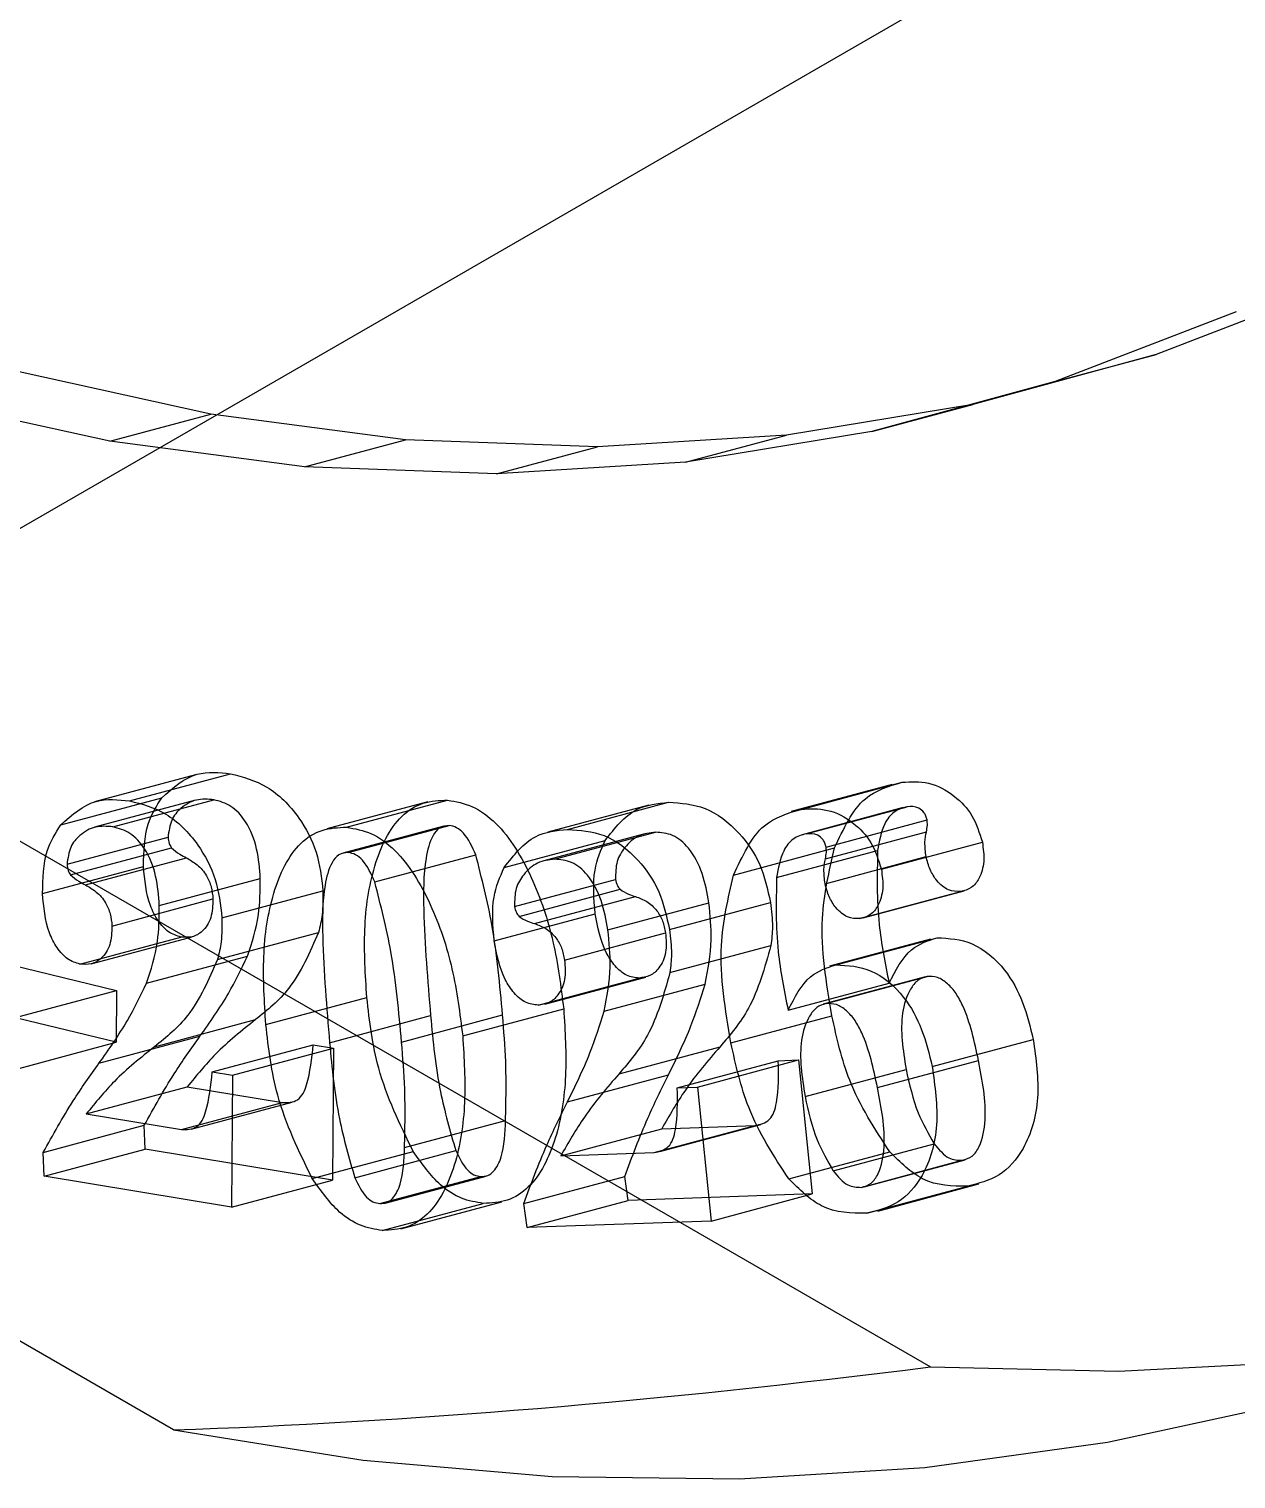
# Model space of a CAD drawing. Header units: inches. Extents: x 0 to 16.3, y 0 to 11.5.
# Drawn here: x 12.3197 to 12.7278, y 4.6733 to 5.1635 of the extents above; entities that cross this region are included whole.
import ezdxf

# ---------------------------------------------------------------- set-up
doc = ezdxf.new("R2010")
doc.units = ezdxf.units.IN
doc.header["$MEASUREMENT"] = 0

msp = doc.modelspace()

# ---------------------------------------------------------------- linework, layer by layer
at = {"color": 7, "linetype": 'Continuous', "lineweight": 25}
for p, q in [((12.66513, 5.19579), (12.19138, 4.92229)), ((12.762, 5.07698), (12.70087, 5.05344)), ((12.72785, 5.06784), (12.66672, 5.04429)), ((12.36859, 4.68987), (11.7322, 5.05725)), ((12.70087, 5.05344), (12.63883, 5.03652)), ((12.66672, 5.04429), (12.70087, 5.05344)), ((12.38119, 5.03323), (12.31433, 5.04803)), ((12.66672, 5.04429), (12.60468, 5.02737)), ((12.34704, 5.02408), (12.28018, 5.03888)), ((12.63883, 5.03652), (12.57586, 5.02613)), ((12.60468, 5.02737), (12.63883, 5.03652)), ((12.34704, 5.02408), (12.38119, 5.03323)), ((12.44706, 5.02459), (12.38119, 5.03323)), ((12.4129, 5.01544), (12.44706, 5.02459)), ((12.51194, 5.02219), (12.44706, 5.02459)), ((12.57586, 5.02613), (12.51194, 5.02219)), ((12.60468, 5.02737), (12.54171, 5.01699)), ((12.54171, 5.01699), (12.57586, 5.02613)), ((12.4129, 5.01544), (12.34704, 5.02408)), ((12.47779, 5.01304), (12.51194, 5.02219)), ((12.47779, 5.01304), (12.4129, 5.01544)), ((12.54171, 5.01699), (12.47779, 5.01304)), ((12.23216, 4.93767), (12.62451, 4.71117)), ((12.37608, 4.91137), (12.34193, 4.90222)), ((12.35375, 4.90255), (12.3879, 4.9117)), ((12.61153, 4.90809), (12.57738, 4.89894)), ((12.58081, 4.89966), (12.61496, 4.90881)), ((12.33047, 4.89443), (12.36462, 4.90358)), ((12.37605, 4.90272), (12.3419, 4.89358)), ((12.34811, 4.89375), (12.38226, 4.9029)), ((12.45453, 4.90218), (12.42038, 4.89303)), ((12.4271, 4.89363), (12.46125, 4.90278)), ((12.50184, 4.89288), (12.53599, 4.90203)), ((12.52929, 4.90108), (12.49514, 4.89193)), ((12.6153, 4.90023), (12.58114, 4.89108)), ((12.58248, 4.89138), (12.61663, 4.90053)), ((12.46002, 4.894), (12.42587, 4.88486)), ((12.42763, 4.88504), (12.46178, 4.89419)), ((12.58923, 4.88692), (12.62338, 4.89607)), ((12.33258, 4.88108), (12.36673, 4.89022)), ((12.48036, 4.87996), (12.51451, 4.88911)), ((12.52796, 4.89142), (12.49381, 4.88227)), ((12.49742, 4.88279), (12.53157, 4.89194)), ((12.58901, 4.88296), (12.62316, 4.89211)), ((12.60793, 4.87944), (12.64208, 4.88859)), ((12.33377, 4.87756), (12.36792, 4.8867)), ((12.33883, 4.87412), (12.37298, 4.88327)), ((12.43665, 4.8751), (12.4708, 4.88425)), ((12.55799, 4.87745), (12.59214, 4.88659)), ((12.57252, 4.87657), (12.60667, 4.88572)), ((12.58891, 4.87451), (12.62306, 4.88366)), ((12.32429, 4.87123), (12.35844, 4.88038)), ((12.36378, 4.86712), (12.39793, 4.87627)), ((12.48388, 4.86684), (12.51803, 4.87598)), ((12.48544, 4.86347), (12.51959, 4.87262)), ((12.34778, 4.86022), (12.38193, 4.86937)), ((12.38495, 4.86298), (12.4191, 4.87213)), ((12.49068, 4.86102), (12.52483, 4.87016)), ((12.51548, 4.85895), (12.54963, 4.8681)), ((12.5363, 4.85904), (12.57045, 4.86819)), ((12.60067, 4.86271), (12.63482, 4.87185)), ((12.60182, 4.86297), (12.63597, 4.87212)), ((12.47701, 4.85515), (12.51116, 4.8643)), ((12.38351, 4.84892), (12.41766, 4.85807)), ((12.33695, 4.84733), (12.3711, 4.85648)), ((12.34078, 4.84744), (12.37493, 4.85659)), ((12.50083, 4.84872), (12.53498, 4.85787)), ((12.53646, 4.84448), (12.57061, 4.85363)), ((12.62458, 4.8558), (12.59043, 4.84665)), ((12.59261, 4.84711), (12.62676, 4.85626)), ((12.30545, 4.8491), (12.34931, 4.83841)), ((12.35946, 4.84086), (12.39361, 4.85001)), ((12.31516, 4.82927), (12.34931, 4.83841)), ((12.34931, 4.83841), (12.3492, 4.8209)), ((12.49186, 4.83348), (12.52601, 4.84263)), ((12.49415, 4.83382), (12.5283, 4.84297)), ((12.51424, 4.83142), (12.54839, 4.84057)), ((12.5764, 4.83174), (12.61055, 4.84089)), ((12.62244, 4.84293), (12.58829, 4.83378)), ((12.58925, 4.83399), (12.6234, 4.84314)), ((12.3998, 4.82692), (12.43395, 4.83607)), ((12.3492, 4.8209), (12.30534, 4.83158)), ((12.36218, 4.81941), (12.39633, 4.82856)), ((12.42138, 4.82076), (12.45553, 4.82991)), ((12.44569, 4.82099), (12.47984, 4.83014)), ((12.46638, 4.82306), (12.50053, 4.8322)), ((12.55705, 4.8207), (12.5912, 4.82985)), ((12.31505, 4.81175), (12.3492, 4.8209)), ((12.34339, 4.81381), (12.37754, 4.82296)), ((12.38167, 4.81091), (12.41582, 4.82006)), ((12.38857, 4.80979), (12.42272, 4.81894)), ((12.41582, 4.82006), (12.42272, 4.81894)), ((12.42272, 4.81894), (12.42239, 4.77435)), ((12.51923, 4.81025), (12.55338, 4.81939)), ((12.62511, 4.81275), (12.65926, 4.8219)), ((12.53894, 4.80553), (12.57309, 4.81468)), ((12.54572, 4.80579), (12.57987, 4.81494)), ((12.57309, 4.81468), (12.57987, 4.81494)), ((12.57987, 4.81494), (12.5845, 4.76964)), ((12.60663, 4.80561), (12.64078, 4.81476)), ((12.38167, 4.81091), (12.38857, 4.80979)), ((12.38857, 4.80979), (12.38824, 4.7652)), ((12.50179, 4.80075), (12.53594, 4.80989)), ((12.58213, 4.80259), (12.61629, 4.81174)), ((12.33908, 4.7967), (12.37323, 4.80585)), ((12.37323, 4.80585), (12.4054, 4.80055)), ((12.53894, 4.80553), (12.54572, 4.80579)), ((12.54572, 4.80579), (12.55035, 4.76049)), ((12.37125, 4.7914), (12.4054, 4.80055)), ((12.37453, 4.79149), (12.40868, 4.80064)), ((12.33908, 4.7967), (12.37125, 4.7914)), ((12.44672, 4.78537), (12.48087, 4.79452)), ((12.32454, 4.78369), (12.35869, 4.79284)), ((12.359, 4.78483), (12.35869, 4.79284)), ((12.49955, 4.78253), (12.5337, 4.79168)), ((12.53109, 4.78363), (12.56524, 4.79278)), ((12.53307, 4.78395), (12.56722, 4.7931)), ((12.5337, 4.79168), (12.56524, 4.79278)), ((12.32485, 4.77568), (12.359, 4.78483)), ((12.42239, 4.77435), (12.359, 4.78483)), ((12.59163, 4.77746), (12.62578, 4.78661)), ((12.32485, 4.77568), (12.32454, 4.78369)), ((12.4155, 4.77481), (12.44965, 4.78396)), ((12.42989, 4.77513), (12.46404, 4.78427)), ((12.49955, 4.78253), (12.53109, 4.78363)), ((12.57661, 4.77471), (12.61076, 4.78385)), ((12.60112, 4.77187), (12.63527, 4.78102)), ((12.6021, 4.77207), (12.63626, 4.78122)), ((12.38824, 4.7652), (12.32485, 4.77568)), ((12.43834, 4.76636), (12.47249, 4.77551)), ((12.44013, 4.76655), (12.47428, 4.7757)), ((12.48699, 4.76641), (12.52114, 4.77556)), ((12.52235, 4.76746), (12.52114, 4.77556)), ((12.38824, 4.7652), (12.42239, 4.77435)), ((12.5845, 4.76964), (12.52235, 4.76746)), ((12.55035, 4.76049), (12.5845, 4.76964)), ((12.60302, 4.76311), (12.63717, 4.77226)), ((12.60671, 4.76386), (12.64086, 4.77301)), ((12.43918, 4.75729), (12.47333, 4.76643)), ((12.4455, 4.75784), (12.47965, 4.76699)), ((12.4882, 4.75831), (12.48699, 4.76641)), ((12.4882, 4.75831), (12.52235, 4.76746)), ((12.55035, 4.76049), (12.4882, 4.75831))]:
    msp.add_line(p, q, dxfattribs=at)
at = {"color": 7, "linetype": 'Continuous', "lineweight": 25, "flags": 128}
for points in [[(12.62451, 4.71117), (12.68812, 4.7097), (12.75108, 4.71296)], [(12.36859, 4.68987), (12.43273, 4.67964), (12.49657, 4.6741), (12.55993, 4.67327), (12.62262, 4.67714), (12.68445, 4.68571), (12.74525, 4.69895)]]:
    msp.add_lwpolyline(points, dxfattribs=at)
at = {"color": 7, "linetype": 'Continuous', "lineweight": 25}
msp.add_ellipse((16.28792, 7.31983), major_axis=(4.52599, 2.43492), ratio=0.22025, start_param=3.559288, end_param=3.660805, dxfattribs=at)
for points, knots in [([(12.36462, 4.90358), (12.36842, 4.90694), (12.37522, 4.91296), (12.38401, 4.91208), (12.3879, 4.9117)], [0, 0, 0, 0, 0.5581791, 1, 1, 1, 1]), ([(12.3879, 4.9117), (12.39207, 4.91061), (12.40039, 4.90845), (12.41073, 4.89827), (12.4176, 4.88537), (12.4186, 4.87654), (12.4191, 4.87213)], [0, 0, 0, 0, 0.280528, 0.559947, 0.779939, 1, 1, 1, 1]), ([(12.59214, 4.88659), (12.5951, 4.89304), (12.60039, 4.90456), (12.6105, 4.90751), (12.61496, 4.90881)], [0, 0, 0, 0, 0.559394, 1, 1, 1, 1]), ([(12.61496, 4.90881), (12.61792, 4.90898), (12.62384, 4.90933), (12.63221, 4.90503), (12.6391, 4.89797), (12.64108, 4.89171), (12.64208, 4.88859)], [0, 0, 0, 0, 0.280946, 0.56082, 0.780947, 1, 1, 1, 1]), ([(12.33047, 4.89443), (12.33427, 4.89779), (12.34107, 4.90381), (12.34986, 4.90293), (12.35375, 4.90255)], [0, 0, 0, 0, 0.558179, 1, 1, 1, 1]), ([(12.35375, 4.90255), (12.35792, 4.90146), (12.36624, 4.8993), (12.37658, 4.88912), (12.38345, 4.87623), (12.38445, 4.8674), (12.38495, 4.86298)], [0, 0, 0, 0, 0.280528, 0.559947, 0.779939, 1, 1, 1, 1]), ([(12.35844, 4.88038), (12.35859, 4.88542), (12.35885, 4.89443), (12.36286, 4.90078), (12.36462, 4.90358)], [0, 0, 0, 0, 0.559521, 1, 1, 1, 1]), ([(12.38226, 4.9029), (12.38023, 4.90306), (12.37618, 4.90339), (12.37133, 4.90051), (12.36756, 4.89634), (12.36701, 4.89226), (12.36673, 4.89022)], [0, 0, 0, 0, 0.280764, 0.560938, 0.781505, 1, 1, 1, 1]), ([(12.39793, 4.87627), (12.39769, 4.8796), (12.3972, 4.88623), (12.39373, 4.8953), (12.38814, 4.9013), (12.38422, 4.90236), (12.38226, 4.9029)], [0, 0, 0, 0, 0.281073, 0.560235, 0.779788, 1, 1, 1, 1]), ([(12.43395, 4.83607), (12.43347, 4.84377), (12.4325, 4.85914), (12.43569, 4.88093), (12.44305, 4.89625), (12.45282, 4.90241), (12.45844, 4.90265), (12.46125, 4.90278)], [0, 0, 0, 0, 0.250841, 0.501183, 0.749713, 0.874821, 1, 1, 1, 1]), ([(12.46125, 4.90278), (12.46407, 4.90227), (12.46972, 4.90124), (12.48047, 4.8934), (12.49029, 4.87696), (12.49765, 4.85497), (12.49957, 4.8398), (12.50053, 4.8322)], [0, 0, 0, 0, 0.125088, 0.250199, 0.49884, 0.74925, 1, 1, 1, 1]), ([(12.51451, 4.88911), (12.51779, 4.89328), (12.52365, 4.90075), (12.53221, 4.90164), (12.53599, 4.90203)], [0, 0, 0, 0, 0.55814, 1, 1, 1, 1]), ([(12.53599, 4.90203), (12.54012, 4.90178), (12.54838, 4.90128), (12.55947, 4.89301), (12.56754, 4.88133), (12.56948, 4.87257), (12.57045, 4.86819)], [0, 0, 0, 0, 0.280516, 0.559978, 0.779964, 1, 1, 1, 1]), ([(12.55799, 4.87745), (12.56095, 4.88389), (12.56624, 4.89541), (12.57635, 4.89836), (12.58081, 4.89966)], [0, 0, 0, 0, 0.559394, 1, 1, 1, 1]), ([(12.58081, 4.89966), (12.58377, 4.89984), (12.58969, 4.90018), (12.59806, 4.89589), (12.60494, 4.88882), (12.60693, 4.88256), (12.60793, 4.87944)], [0, 0, 0, 0, 0.280946, 0.56082, 0.780947, 1, 1, 1, 1]), ([(12.61663, 4.90053), (12.61511, 4.90011), (12.61207, 4.89925), (12.60815, 4.89413), (12.60723, 4.88891), (12.60667, 4.88572)], [0, 0, 0, 0, 0.280319, 0.560154, 1, 1, 1, 1]), ([(12.62338, 4.89607), (12.62327, 4.89651), (12.62306, 4.8974), (12.62216, 4.89895), (12.61993, 4.90074), (12.61795, 4.90062), (12.61663, 4.90053)], [0, 0, 0, 0, 0.12564, 0.251463, 0.501069, 1, 1, 1, 1]), ([(12.32429, 4.87123), (12.32444, 4.87627), (12.3247, 4.88529), (12.32871, 4.89163), (12.33047, 4.89443)], [0, 0, 0, 0, 0.559521, 1, 1, 1, 1]), ([(12.34811, 4.89375), (12.34608, 4.89391), (12.34203, 4.89424), (12.33718, 4.89137), (12.33341, 4.88719), (12.33286, 4.88311), (12.33258, 4.88108)], [0, 0, 0, 0, 0.280764, 0.560938, 0.781505, 1, 1, 1, 1]), ([(12.36378, 4.86712), (12.36354, 4.87045), (12.36305, 4.87709), (12.35958, 4.88616), (12.35399, 4.89215), (12.35007, 4.89321), (12.34811, 4.89375)], [0, 0, 0, 0, 0.281073, 0.560235, 0.779788, 1, 1, 1, 1]), ([(12.3998, 4.82692), (12.39932, 4.83462), (12.39835, 4.84999), (12.40154, 4.87178), (12.4089, 4.8871), (12.41867, 4.89326), (12.42429, 4.89351), (12.4271, 4.89363)], [0, 0, 0, 0, 0.250841, 0.501183, 0.749713, 0.874821, 1, 1, 1, 1]), ([(12.4271, 4.89363), (12.42992, 4.89312), (12.43557, 4.8921), (12.44632, 4.88425), (12.45614, 4.86782), (12.4635, 4.84582), (12.46542, 4.83065), (12.46638, 4.82306)], [0, 0, 0, 0, 0.125088, 0.250199, 0.49884, 0.74925, 1, 1, 1, 1]), ([(12.46178, 4.89419), (12.46069, 4.89407), (12.4585, 4.89383), (12.45547, 4.88992), (12.45307, 4.88052), (12.45299, 4.85975), (12.45451, 4.84185), (12.45553, 4.82991)], [0, 0, 0, 0, 0.062229, 0.124547, 0.249113, 0.499096, 1, 1, 1, 1]), ([(12.4708, 4.88425), (12.46959, 4.88693), (12.4679, 4.89066), (12.46432, 4.8937), (12.46263, 4.89403), (12.46178, 4.89419)], [0, 0, 0, 0, 0.558812, 0.779354, 1, 1, 1, 1]), ([(12.48036, 4.87996), (12.48363, 4.88413), (12.4895, 4.8916), (12.49806, 4.89249), (12.50184, 4.89288)], [0, 0, 0, 0, 0.55814, 1, 1, 1, 1]), ([(12.50184, 4.89288), (12.50597, 4.89263), (12.51423, 4.89213), (12.52532, 4.88386), (12.53339, 4.87218), (12.53533, 4.86342), (12.5363, 4.85904)], [0, 0, 0, 0, 0.280516, 0.559978, 0.779964, 1, 1, 1, 1]), ([(12.62316, 4.89211), (12.6233, 4.89282), (12.62357, 4.89408), (12.62344, 4.89546), (12.62338, 4.89607)], [0, 0, 0, 0, 0.560285, 1, 1, 1, 1]), ([(12.36673, 4.89022), (12.3668, 4.8895), (12.36693, 4.8882), (12.36762, 4.88716), (12.36792, 4.8867)], [0, 0, 0, 0, 0.560301, 1, 1, 1, 1]), ([(12.51116, 4.8643), (12.51074, 4.86944), (12.51, 4.87864), (12.51313, 4.88591), (12.51451, 4.88911)], [0, 0, 0, 0, 0.559492, 1, 1, 1, 1]), ([(12.53157, 4.89194), (12.5296, 4.8917), (12.52567, 4.89121), (12.52133, 4.88732), (12.51815, 4.88235), (12.51807, 4.8781), (12.51803, 4.87598)], [0, 0, 0, 0, 0.280723, 0.560965, 0.781473, 1, 1, 1, 1]), ([(12.54963, 4.8681), (12.54902, 4.87143), (12.54782, 4.87807), (12.54344, 4.88654), (12.5374, 4.89151), (12.53351, 4.89179), (12.53157, 4.89194)], [0, 0, 0, 0, 0.2810102, 0.5601723, 0.7797201, 1, 1, 1, 1]), ([(12.58248, 4.89138), (12.58096, 4.89096), (12.57792, 4.89011), (12.574, 4.88498), (12.57308, 4.87976), (12.57252, 4.87657)], [0, 0, 0, 0, 0.280319, 0.560154, 1, 1, 1, 1]), ([(12.58923, 4.88692), (12.58912, 4.88736), (12.58891, 4.88825), (12.58801, 4.8898), (12.58578, 4.89159), (12.5838, 4.89147), (12.58248, 4.89138)], [0, 0, 0, 0, 0.12564, 0.251463, 0.501069, 1, 1, 1, 1]), ([(12.62306, 4.88366), (12.62285, 4.8853), (12.62246, 4.88823), (12.62294, 4.89093), (12.62316, 4.89211)], [0, 0, 0, 0, 0.559679, 1, 1, 1, 1]), ([(12.64208, 4.88859), (12.64238, 4.88637), (12.64297, 4.88192), (12.64133, 4.87642), (12.63847, 4.8728), (12.63604, 4.87217), (12.63482, 4.87185)], [0, 0, 0, 0, 0.279964, 0.559416, 0.779596, 1, 1, 1, 1]), ([(12.36792, 4.8867), (12.36882, 4.88592), (12.37044, 4.88452), (12.3722, 4.88365), (12.37298, 4.88327)], [0, 0, 0, 0, 0.558913, 1, 1, 1, 1]), ([(12.37298, 4.88327), (12.37422, 4.88255), (12.3767, 4.88111), (12.37974, 4.87769), (12.38154, 4.87346), (12.3818, 4.87073), (12.38193, 4.86937)], [0, 0, 0, 0, 0.280446, 0.559972, 0.779894, 1, 1, 1, 1]), ([(12.42763, 4.88504), (12.42654, 4.88492), (12.42435, 4.88468), (12.42132, 4.88077), (12.41892, 4.87137), (12.41884, 4.8506), (12.42036, 4.8327), (12.42138, 4.82076)], [0, 0, 0, 0, 0.062229, 0.124547, 0.249113, 0.499096, 1, 1, 1, 1]), ([(12.43665, 4.8751), (12.43544, 4.87778), (12.43375, 4.88151), (12.43017, 4.88455), (12.42848, 4.88488), (12.42763, 4.88504)], [0, 0, 0, 0, 0.5588124, 0.7793541, 1, 1, 1, 1]), ([(12.47984, 4.83014), (12.47895, 4.84032), (12.47737, 4.85848), (12.47281, 4.87638), (12.4708, 4.88425)], [0, 0, 0, 0, 0.5608053, 1, 1, 1, 1]), ([(12.49742, 4.88279), (12.49545, 4.88255), (12.49151, 4.88207), (12.48718, 4.87817), (12.484, 4.87321), (12.48392, 4.86895), (12.48388, 4.86684)], [0, 0, 0, 0, 0.280723, 0.560965, 0.781473, 1, 1, 1, 1]), ([(12.51548, 4.85895), (12.51487, 4.86228), (12.51367, 4.86892), (12.50929, 4.87739), (12.50325, 4.88236), (12.49936, 4.88265), (12.49742, 4.88279)], [0, 0, 0, 0, 0.28101, 0.560172, 0.77972, 1, 1, 1, 1]), ([(12.5912, 4.82985), (12.58935, 4.84104), (12.58605, 4.861), (12.59028, 4.87878), (12.59214, 4.88659)], [0, 0, 0, 0, 0.560297, 1, 1, 1, 1]), ([(12.58891, 4.87451), (12.5887, 4.87615), (12.58831, 4.87909), (12.58879, 4.88178), (12.58901, 4.88296)], [0, 0, 0, 0, 0.559679, 1, 1, 1, 1]), ([(12.58901, 4.88296), (12.58915, 4.88367), (12.58942, 4.88493), (12.58929, 4.88631), (12.58923, 4.88692)], [0, 0, 0, 0, 0.560285, 1, 1, 1, 1]), ([(12.60667, 4.88572), (12.6065, 4.87742), (12.60619, 4.86258), (12.60921, 4.84753), (12.61055, 4.84089)], [0, 0, 0, 0, 0.559185, 1, 1, 1, 1]), ([(12.63482, 4.87185), (12.6334, 4.87188), (12.63057, 4.87193), (12.62682, 4.87509), (12.62423, 4.87921), (12.62345, 4.88217), (12.62306, 4.88366)], [0, 0, 0, 0, 0.279578, 0.559146, 0.779458, 1, 1, 1, 1]), ([(12.33258, 4.88108), (12.33265, 4.88035), (12.33278, 4.87905), (12.33347, 4.87801), (12.33377, 4.87756)], [0, 0, 0, 0, 0.560301, 1, 1, 1, 1]), ([(12.33377, 4.87756), (12.33467, 4.87677), (12.33629, 4.87537), (12.33805, 4.8745), (12.33883, 4.87412)], [0, 0, 0, 0, 0.558913, 1, 1, 1, 1]), ([(12.3711, 4.85648), (12.36968, 4.85692), (12.36683, 4.8578), (12.36321, 4.8619), (12.35944, 4.86934), (12.35885, 4.87583), (12.35844, 4.88038)], [0, 0, 0, 0, 0.186797, 0.373774, 0.56096, 1, 1, 1, 1]), ([(12.47701, 4.85515), (12.47659, 4.8603), (12.47585, 4.86949), (12.47898, 4.87676), (12.48036, 4.87996)], [0, 0, 0, 0, 0.559492, 1, 1, 1, 1]), ([(12.60793, 4.87944), (12.60823, 4.87722), (12.60882, 4.87277), (12.60718, 4.86727), (12.60432, 4.86366), (12.60189, 4.86302), (12.60067, 4.86271)], [0, 0, 0, 0, 0.279964, 0.559416, 0.779596, 1, 1, 1, 1]), ([(12.33883, 4.87412), (12.34007, 4.8734), (12.34255, 4.87197), (12.34559, 4.86854), (12.34739, 4.86431), (12.34765, 4.86159), (12.34778, 4.86022)], [0, 0, 0, 0, 0.280446, 0.559972, 0.779894, 1, 1, 1, 1]), ([(12.39361, 4.85001), (12.39511, 4.85457), (12.39779, 4.86271), (12.39789, 4.87212), (12.39793, 4.87627)], [0, 0, 0, 0, 0.559875, 1, 1, 1, 1]), ([(12.44569, 4.82099), (12.4448, 4.83117), (12.44322, 4.84933), (12.43866, 4.86724), (12.43665, 4.8751)], [0, 0, 0, 0, 0.560805, 1, 1, 1, 1]), ([(12.51803, 4.87598), (12.51819, 4.87526), (12.51847, 4.87396), (12.51925, 4.87303), (12.51959, 4.87262)], [0, 0, 0, 0, 0.5597383, 1, 1, 1, 1]), ([(12.51959, 4.87262), (12.52054, 4.87201), (12.52225, 4.87091), (12.52404, 4.87039), (12.52483, 4.87016)], [0, 0, 0, 0, 0.558798, 1, 1, 1, 1]), ([(12.55705, 4.8207), (12.5552, 4.83189), (12.5519, 4.85186), (12.55613, 4.86963), (12.55799, 4.87745)], [0, 0, 0, 0, 0.560297, 1, 1, 1, 1]), ([(12.57252, 4.87657), (12.57235, 4.86827), (12.57204, 4.85343), (12.57506, 4.83838), (12.5764, 4.83174)], [0, 0, 0, 0, 0.559185, 1, 1, 1, 1]), ([(12.60067, 4.86271), (12.59925, 4.86273), (12.59642, 4.86278), (12.59267, 4.86594), (12.59008, 4.87006), (12.5893, 4.87303), (12.58891, 4.87451)], [0, 0, 0, 0, 0.279578, 0.559146, 0.779458, 1, 1, 1, 1]), ([(12.33695, 4.84733), (12.33553, 4.84777), (12.33268, 4.84865), (12.32906, 4.85275), (12.32529, 4.86019), (12.3247, 4.86668), (12.32429, 4.87123)], [0, 0, 0, 0, 0.186797, 0.373774, 0.56096, 1, 1, 1, 1]), ([(12.38193, 4.86937), (12.38183, 4.86717), (12.38165, 4.86276), (12.3787, 4.85838), (12.37501, 4.85622), (12.37241, 4.85639), (12.3711, 4.85648)], [0, 0, 0, 0, 0.279753, 0.55904, 0.779396, 1, 1, 1, 1]), ([(12.4191, 4.87213), (12.41912, 4.86938), (12.41916, 4.86447), (12.41812, 4.86003), (12.41766, 4.85807)], [0, 0, 0, 0, 0.559932, 1, 1, 1, 1]), ([(12.52483, 4.87016), (12.5261, 4.86969), (12.52866, 4.86875), (12.53194, 4.86585), (12.53416, 4.86194), (12.5347, 4.85922), (12.53498, 4.85787)], [0, 0, 0, 0, 0.28067, 0.560161, 0.779807, 1, 1, 1, 1]), ([(12.54839, 4.84057), (12.54933, 4.8455), (12.55102, 4.8543), (12.55005, 4.86388), (12.54963, 4.8681)], [0, 0, 0, 0, 0.55987, 1, 1, 1, 1]), ([(12.57045, 4.86819), (12.57078, 4.8654), (12.57138, 4.86042), (12.57084, 4.85571), (12.57061, 4.85363)], [0, 0, 0, 0, 0.559946, 1, 1, 1, 1]), ([(12.35946, 4.84086), (12.36096, 4.84542), (12.36364, 4.85356), (12.36374, 4.86298), (12.36378, 4.86712)], [0, 0, 0, 0, 0.559875, 1, 1, 1, 1]), ([(12.38495, 4.86298), (12.38497, 4.86023), (12.38501, 4.85533), (12.38397, 4.85088), (12.38351, 4.84892)], [0, 0, 0, 0, 0.559932, 1, 1, 1, 1]), ([(12.48388, 4.86684), (12.48404, 4.86611), (12.48432, 4.86482), (12.4851, 4.86388), (12.48544, 4.86347)], [0, 0, 0, 0, 0.5597383, 1, 1, 1, 1]), ([(12.48544, 4.86347), (12.48639, 4.86286), (12.4881, 4.86176), (12.48989, 4.86125), (12.49068, 4.86102)], [0, 0, 0, 0, 0.558798, 1, 1, 1, 1]), ([(12.52601, 4.84263), (12.52459, 4.84278), (12.52175, 4.8431), (12.51781, 4.84652), (12.51334, 4.8533), (12.51206, 4.85976), (12.51116, 4.8643)], [0, 0, 0, 0, 0.186785, 0.373737, 0.560891, 1, 1, 1, 1]), ([(12.34778, 4.86022), (12.34768, 4.85802), (12.3475, 4.85362), (12.34455, 4.84923), (12.34086, 4.84707), (12.33826, 4.84724), (12.33695, 4.84733)], [0, 0, 0, 0, 0.279753, 0.55904, 0.779396, 1, 1, 1, 1]), ([(12.41766, 4.85807), (12.41467, 4.85126), (12.4093, 4.83906), (12.40031, 4.83178), (12.39633, 4.82856)], [0, 0, 0, 0, 0.55801, 1, 1, 1, 1]), ([(12.49068, 4.86102), (12.49195, 4.86055), (12.49451, 4.85961), (12.49779, 4.8567), (12.5, 4.85279), (12.50055, 4.85008), (12.50083, 4.84872)], [0, 0, 0, 0, 0.2806698, 0.5601612, 0.7798069, 1, 1, 1, 1]), ([(12.51424, 4.83142), (12.51518, 4.83635), (12.51687, 4.84515), (12.5159, 4.85473), (12.51548, 4.85895)], [0, 0, 0, 0, 0.55987, 1, 1, 1, 1]), ([(12.5363, 4.85904), (12.53663, 4.85625), (12.53723, 4.85127), (12.53669, 4.84656), (12.53646, 4.84448)], [0, 0, 0, 0, 0.559946, 1, 1, 1, 1]), ([(12.49186, 4.83348), (12.49044, 4.83364), (12.4876, 4.83395), (12.48366, 4.83737), (12.47919, 4.84415), (12.47791, 4.85062), (12.47701, 4.85515)], [0, 0, 0, 0, 0.186785, 0.373737, 0.560891, 1, 1, 1, 1]), ([(12.53498, 4.85787), (12.53514, 4.85561), (12.53546, 4.85111), (12.53311, 4.84606), (12.5298, 4.84313), (12.52727, 4.8428), (12.52601, 4.84263)], [0, 0, 0, 0, 0.279596, 0.559052, 0.77943, 1, 1, 1, 1]), ([(12.57061, 4.85363), (12.56849, 4.84612), (12.56468, 4.83267), (12.55684, 4.82346), (12.55338, 4.81939)], [0, 0, 0, 0, 0.558019, 1, 1, 1, 1]), ([(12.61055, 4.84089), (12.61276, 4.84523), (12.61671, 4.85297), (12.62369, 4.85525), (12.62676, 4.85626)], [0, 0, 0, 0, 0.560318, 1, 1, 1, 1]), ([(12.62676, 4.85626), (12.63076, 4.85604), (12.63876, 4.85561), (12.64948, 4.8468), (12.65624, 4.83453), (12.65825, 4.82611), (12.65926, 4.8219)], [0, 0, 0, 0, 0.279318, 0.558915, 0.779039, 1, 1, 1, 1]), ([(12.38351, 4.84892), (12.38052, 4.84211), (12.37515, 4.82991), (12.36616, 4.82263), (12.36218, 4.81941)], [0, 0, 0, 0, 0.55801, 1, 1, 1, 1]), ([(12.37754, 4.82296), (12.38087, 4.82763), (12.38682, 4.83598), (12.39154, 4.84572), (12.39361, 4.85001)], [0, 0, 0, 0, 0.560255, 1, 1, 1, 1]), ([(12.50083, 4.84872), (12.50099, 4.84647), (12.50131, 4.84196), (12.49896, 4.83691), (12.49565, 4.83399), (12.49312, 4.83365), (12.49186, 4.83348)], [0, 0, 0, 0, 0.279596, 0.559052, 0.77943, 1, 1, 1, 1]), ([(12.53646, 4.84448), (12.53434, 4.83697), (12.53053, 4.82352), (12.52269, 4.81431), (12.51923, 4.81025)], [0, 0, 0, 0, 0.558019, 1, 1, 1, 1]), ([(12.5764, 4.83174), (12.57861, 4.83608), (12.58256, 4.84383), (12.58954, 4.84611), (12.59261, 4.84711)], [0, 0, 0, 0, 0.560318, 1, 1, 1, 1]), ([(12.59261, 4.84711), (12.59661, 4.84689), (12.60461, 4.84646), (12.61533, 4.83765), (12.62209, 4.82538), (12.6241, 4.81697), (12.62511, 4.81275)], [0, 0, 0, 0, 0.279318, 0.558915, 0.779039, 1, 1, 1, 1]), ([(12.34339, 4.81381), (12.34672, 4.81849), (12.35266, 4.82683), (12.35739, 4.83657), (12.35946, 4.84086)], [0, 0, 0, 0, 0.560255, 1, 1, 1, 1]), ([(12.53594, 4.80989), (12.53862, 4.81532), (12.54338, 4.825), (12.54686, 4.83581), (12.54839, 4.84057)], [0, 0, 0, 0, 0.56025, 1, 1, 1, 1]), ([(12.6234, 4.84314), (12.62229, 4.8428), (12.62006, 4.84212), (12.61692, 4.83792), (12.61373, 4.82814), (12.61526, 4.8183), (12.61629, 4.81174)], [0, 0, 0, 0, 0.125114, 0.250622, 0.500885, 1, 1, 1, 1]), ([(12.64078, 4.81476), (12.63942, 4.82112), (12.63772, 4.82908), (12.63329, 4.83751), (12.63036, 4.84087), (12.62691, 4.84317), (12.62457, 4.84315), (12.6234, 4.84314)], [0, 0, 0, 0, 0.500035, 0.625195, 0.750363, 0.875176, 1, 1, 1, 1]), ([(12.44965, 4.78396), (12.44515, 4.79318), (12.43709, 4.80969), (12.43491, 4.82799), (12.43395, 4.83607)], [0, 0, 0, 0, 0.558691, 1, 1, 1, 1]), ([(12.58925, 4.83399), (12.58814, 4.83365), (12.58591, 4.83297), (12.58277, 4.82878), (12.57958, 4.81899), (12.58111, 4.80915), (12.58213, 4.80259)], [0, 0, 0, 0, 0.125114, 0.250622, 0.500885, 1, 1, 1, 1]), ([(12.60663, 4.80561), (12.60527, 4.81198), (12.60357, 4.81993), (12.59914, 4.82836), (12.59621, 4.83172), (12.59276, 4.83402), (12.59042, 4.834), (12.58925, 4.83399)], [0, 0, 0, 0, 0.500035, 0.625195, 0.750363, 0.875176, 1, 1, 1, 1]), ([(12.39633, 4.82856), (12.39168, 4.82487), (12.38339, 4.81829), (12.37633, 4.80965), (12.37323, 4.80585)], [0, 0, 0, 0, 0.560259, 1, 1, 1, 1]), ([(12.45553, 4.82991), (12.45633, 4.82128), (12.45776, 4.8059), (12.46213, 4.79087), (12.46404, 4.78427)], [0, 0, 0, 0, 0.560654, 1, 1, 1, 1]), ([(12.50053, 4.8322), (12.50099, 4.82461), (12.50191, 4.80945), (12.4986, 4.788), (12.49123, 4.77303), (12.48164, 4.76687), (12.4761, 4.76658), (12.47333, 4.76643)], [0, 0, 0, 0, 0.250794, 0.501166, 0.74974, 0.874885, 1, 1, 1, 1]), ([(12.48087, 4.79452), (12.48101, 4.80111), (12.48127, 4.81288), (12.48028, 4.82486), (12.47984, 4.83014)], [0, 0, 0, 0, 0.559929, 1, 1, 1, 1]), ([(12.50179, 4.80075), (12.50447, 4.80617), (12.50923, 4.81585), (12.51271, 4.82667), (12.51424, 4.83142)], [0, 0, 0, 0, 0.56025, 1, 1, 1, 1]), ([(12.61076, 4.78385), (12.6057, 4.79162), (12.59665, 4.80554), (12.59287, 4.8224), (12.5912, 4.82985)], [0, 0, 0, 0, 0.558337, 1, 1, 1, 1]), ([(12.4155, 4.77481), (12.411, 4.78403), (12.40294, 4.80054), (12.40076, 4.81885), (12.3998, 4.82692)], [0, 0, 0, 0, 0.5586909, 1, 1, 1, 1]), ([(12.36218, 4.81941), (12.35753, 4.81572), (12.34924, 4.80914), (12.34218, 4.8005), (12.33908, 4.7967)], [0, 0, 0, 0, 0.560259, 1, 1, 1, 1]), ([(12.35869, 4.79284), (12.36197, 4.79874), (12.36783, 4.80929), (12.37457, 4.81878), (12.37754, 4.82296)], [0, 0, 0, 0, 0.559839, 1, 1, 1, 1]), ([(12.4054, 4.80055), (12.40722, 4.80054), (12.40995, 4.80053), (12.41254, 4.80348), (12.41475, 4.80956), (12.41535, 4.81539), (12.41582, 4.82006)], [0, 0, 0, 0, 0.248177, 0.373452, 0.498736, 1, 1, 1, 1]), ([(12.42138, 4.82076), (12.42218, 4.81213), (12.42361, 4.79675), (12.42798, 4.78173), (12.42989, 4.77513)], [0, 0, 0, 0, 0.560654, 1, 1, 1, 1]), ([(12.46638, 4.82306), (12.46684, 4.81547), (12.46776, 4.8003), (12.46445, 4.77885), (12.45708, 4.76389), (12.44749, 4.75772), (12.44195, 4.75743), (12.43918, 4.75729)], [0, 0, 0, 0, 0.250794, 0.501166, 0.74974, 0.874885, 1, 1, 1, 1]), ([(12.44672, 4.78537), (12.44686, 4.79196), (12.44711, 4.80373), (12.44612, 4.81572), (12.44569, 4.82099)], [0, 0, 0, 0, 0.559929, 1, 1, 1, 1]), ([(12.55338, 4.81939), (12.54933, 4.81471), (12.54209, 4.80634), (12.53626, 4.79616), (12.5337, 4.79168)], [0, 0, 0, 0, 0.560216, 1, 1, 1, 1]), ([(12.57661, 4.77471), (12.57155, 4.78247), (12.5625, 4.79639), (12.55872, 4.81325), (12.55705, 4.8207)], [0, 0, 0, 0, 0.558337, 1, 1, 1, 1]), ([(12.65926, 4.8219), (12.66021, 4.81521), (12.6621, 4.80186), (12.6572, 4.78517), (12.64815, 4.775), (12.64083, 4.77317), (12.63717, 4.77226)], [0, 0, 0, 0, 0.280212, 0.559411, 0.779483, 1, 1, 1, 1]), ([(12.32454, 4.78369), (12.32782, 4.78959), (12.33368, 4.80014), (12.34042, 4.80963), (12.34339, 4.81381)], [0, 0, 0, 0, 0.559839, 1, 1, 1, 1]), ([(12.56524, 4.79278), (12.56699, 4.79315), (12.56962, 4.7937), (12.57177, 4.79721), (12.57326, 4.8038), (12.57317, 4.80985), (12.57309, 4.81468)], [0, 0, 0, 0, 0.248093, 0.373343, 0.498695, 1, 1, 1, 1]), ([(12.63527, 4.78102), (12.63644, 4.78136), (12.63879, 4.78204), (12.64195, 4.78668), (12.64403, 4.79779), (12.64208, 4.80796), (12.64078, 4.81476)], [0, 0, 0, 0, 0.125001, 0.250054, 0.499065, 1, 1, 1, 1]), ([(12.37125, 4.7914), (12.37307, 4.7914), (12.3758, 4.79139), (12.37839, 4.79434), (12.3806, 4.80041), (12.3812, 4.80624), (12.38167, 4.81091)], [0, 0, 0, 0, 0.248177, 0.373452, 0.498736, 1, 1, 1, 1]), ([(12.51923, 4.81025), (12.51518, 4.80556), (12.50794, 4.79719), (12.50211, 4.78701), (12.49955, 4.78253)], [0, 0, 0, 0, 0.560216, 1, 1, 1, 1]), ([(12.52114, 4.77556), (12.52364, 4.78221), (12.52811, 4.79409), (12.53355, 4.80506), (12.53594, 4.80989)], [0, 0, 0, 0, 0.559838, 1, 1, 1, 1]), ([(12.62511, 4.81275), (12.62605, 4.80606), (12.62794, 4.79271), (12.62305, 4.77602), (12.614, 4.76585), (12.60668, 4.76403), (12.60302, 4.76311)], [0, 0, 0, 0, 0.280212, 0.559411, 0.779483, 1, 1, 1, 1]), ([(12.61629, 4.81174), (12.61741, 4.8067), (12.61941, 4.79772), (12.62384, 4.79), (12.62578, 4.78661)], [0, 0, 0, 0, 0.560535, 1, 1, 1, 1]), ([(12.53109, 4.78363), (12.53284, 4.784), (12.53547, 4.78455), (12.53762, 4.78806), (12.53911, 4.79465), (12.53901, 4.8007), (12.53894, 4.80553)], [0, 0, 0, 0, 0.248093, 0.373343, 0.498695, 1, 1, 1, 1]), ([(12.60112, 4.77187), (12.60229, 4.77221), (12.60464, 4.77289), (12.60779, 4.77753), (12.60988, 4.78864), (12.60793, 4.79882), (12.60663, 4.80561)], [0, 0, 0, 0, 0.125001, 0.250054, 0.499065, 1, 1, 1, 1]), ([(12.48699, 4.76641), (12.48949, 4.77306), (12.49396, 4.78494), (12.4994, 4.79591), (12.50179, 4.80075)], [0, 0, 0, 0, 0.559838, 1, 1, 1, 1]), ([(12.58213, 4.80259), (12.58326, 4.79756), (12.58526, 4.78857), (12.58969, 4.78085), (12.59163, 4.77746)], [0, 0, 0, 0, 0.560535, 1, 1, 1, 1]), ([(12.47249, 4.77551), (12.47329, 4.77556), (12.47489, 4.77566), (12.47755, 4.77766), (12.48043, 4.78376), (12.48069, 4.79021), (12.48087, 4.79452)], [0, 0, 0, 0, 0.125298, 0.250642, 0.49905, 1, 1, 1, 1]), ([(12.43834, 4.76636), (12.43914, 4.76641), (12.44074, 4.76651), (12.4434, 4.76852), (12.44628, 4.77461), (12.44654, 4.78106), (12.44672, 4.78537)], [0, 0, 0, 0, 0.125298, 0.250642, 0.49905, 1, 1, 1, 1]), ([(12.62578, 4.78661), (12.62739, 4.78466), (12.63025, 4.78119), (12.63373, 4.78107), (12.63527, 4.78102)], [0, 0, 0, 0, 0.559648, 1, 1, 1, 1]), ([(12.47333, 4.76643), (12.47087, 4.76684), (12.46594, 4.76765), (12.45733, 4.77313), (12.45256, 4.77985), (12.44965, 4.78396)], [0, 0, 0, 0, 0.280369, 0.560588, 1, 1, 1, 1]), ([(12.46404, 4.78427), (12.46521, 4.78186), (12.46684, 4.77849), (12.47017, 4.77592), (12.47172, 4.77565), (12.47249, 4.77551)], [0, 0, 0, 0, 0.558242, 0.779093, 1, 1, 1, 1]), ([(12.63717, 4.77226), (12.63194, 4.77227), (12.62258, 4.77228), (12.61437, 4.78031), (12.61076, 4.78385)], [0, 0, 0, 0, 0.5593888, 1, 1, 1, 1]), ([(12.43918, 4.75729), (12.43672, 4.75769), (12.43179, 4.7585), (12.42318, 4.76398), (12.41841, 4.77071), (12.4155, 4.77481)], [0, 0, 0, 0, 0.2803694, 0.5605876, 1, 1, 1, 1]), ([(12.42989, 4.77513), (12.43106, 4.77271), (12.43269, 4.76934), (12.43602, 4.76677), (12.43757, 4.7665), (12.43834, 4.76636)], [0, 0, 0, 0, 0.558242, 0.779093, 1, 1, 1, 1]), ([(12.60302, 4.76311), (12.59779, 4.76312), (12.58843, 4.76313), (12.58022, 4.77116), (12.57661, 4.77471)], [0, 0, 0, 0, 0.559389, 1, 1, 1, 1]), ([(12.59163, 4.77746), (12.59324, 4.77551), (12.5961, 4.77204), (12.59958, 4.77192), (12.60112, 4.77187)], [0, 0, 0, 0, 0.559648, 1, 1, 1, 1])]:
    msp.add_open_spline(points, degree=3, knots=knots, dxfattribs=at)

doc.saveas('drawing.dxf')
